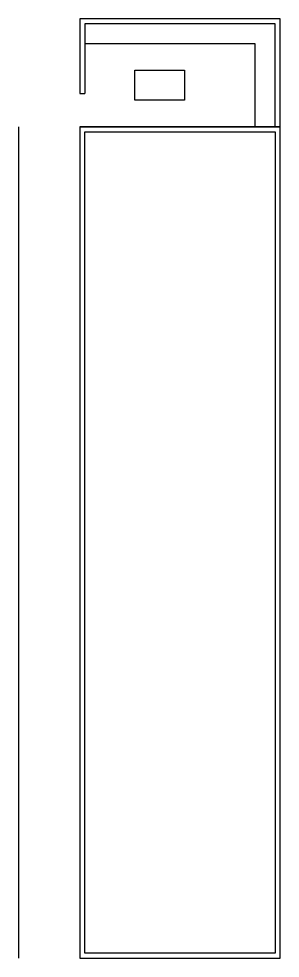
# Model space of a CAD drawing. Header units: metres. Extents: x 258817 to 259192, y 1878716 to 1878911.
# Drawn here: x 259063.01 to 259070.86, y 1878742.14 to 1878770.39 of the extents above; entities that cross this region are included whole.
import ezdxf

# ---------------------------------------------------------------- set-up
doc = ezdxf.new("R2010")
doc.units = ezdxf.units.M
doc.header["$MEASUREMENT"] = 0
doc.layers.add('Vistas', color=7, linetype='Continuous')

msp = doc.modelspace()

# ---------------------------------------------------------------- linework, layer by layer
at = {"layer": 'Vistas'}
msp.add_line((259064.83553, 1878768.14422), (259064.98553, 1878768.14422), dxfattribs=at)
for points in [[(259064.83553, 1878767.14422), (259070.85553, 1878767.14422), (259070.85553, 1878770.39422), (259064.83553, 1878770.39422), (259064.83553, 1878768.14422)], [(259064.98553, 1878767.14422), (259070.70553, 1878767.14422), (259070.70553, 1878770.24422), (259064.98553, 1878770.24422), (259064.98553, 1878768.14422)], [(259070.10553, 1878767.14422), (259070.10553, 1878769.64422), (259064.98553, 1878769.64422)], [(259063.00553, 1878742.14422), (259063.00553, 1878767.14422)]]:
    msp.add_lwpolyline(points, dxfattribs=at)
for points in [[(259066.48553, 1878768.84422), (259067.98553, 1878768.84422), (259067.98553, 1878767.94422), (259066.48553, 1878767.94422)], [(259064.83553, 1878742.14422), (259070.85553, 1878742.14422), (259070.85553, 1878767.14422), (259064.83553, 1878767.14422)], [(259064.98553, 1878742.29422), (259064.98553, 1878766.99422), (259070.70553, 1878766.99422), (259070.70553, 1878742.29422)]]:
    msp.add_lwpolyline(points, close=True, dxfattribs=at)

doc.saveas('drawing.dxf')
